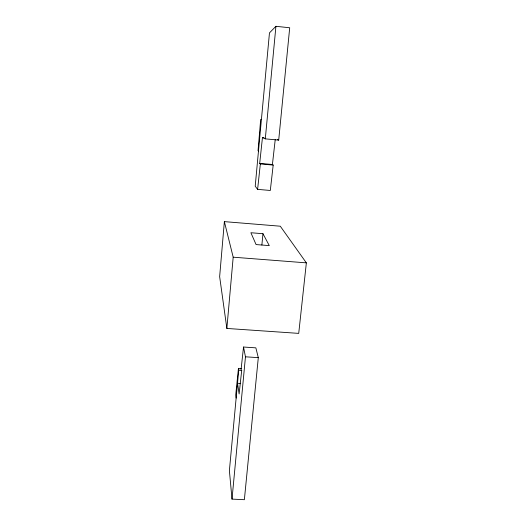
<?xml version="1.0" encoding="UTF-8"?>
<svg xmlns="http://www.w3.org/2000/svg" width="526" height="526" viewBox="0 0 526 526"><rect width="100%" height="100%" fill="white"/><g stroke="black" fill="none" stroke-linecap="round" stroke-linejoin="round"><path stroke-width="0.79" d="M224.365 221.63L219.644 276.663L226.857 328.441L298.722 333.385L306.356 262.862L280.286 226.206L224.365 221.63L233.189 257.188L226.857 328.441M241.572 368.562L238.449 368.358L238.738 370.153L229.389 470.586L232.005 499.108L244.373 499.7L258.299 357.647L255.86 347.85L243.525 347.028L241.092 369.357L241.533 371.921L239.126 393.941L237.522 383.263L240.652 383.454M265.295 138.857L275.92 26.3L289.701 27.766L278.708 140.094L265.295 138.857L262.454 137.582L259.693 163.362L260.344 163.934L273.191 165.085L270.311 190.465L257.608 189.367L255.215 186.197L269.463 32.901L275.92 26.3M232.005 499.108L245.464 356.806L243.525 347.028M261.876 245.011L262.961 233.708L250.889 232.735L256.077 244.57L269.286 245.616L262.961 233.708M238.449 368.358L235.72 395.065L236.141 398.09M257.608 189.367L260.344 163.934M273.191 165.085L272.415 164.5L275.23 139.581M238.738 370.153L241.881 370.35M245.464 356.806L258.299 357.647M233.189 257.188L306.356 262.862M259.693 163.362L272.415 164.5M262.454 137.582L264.065 137.733M261.409 119.507L260.686 119.376L258.036 150.732L258.483 151.041M277.353 139.568L278.708 140.094"/></g></svg>
